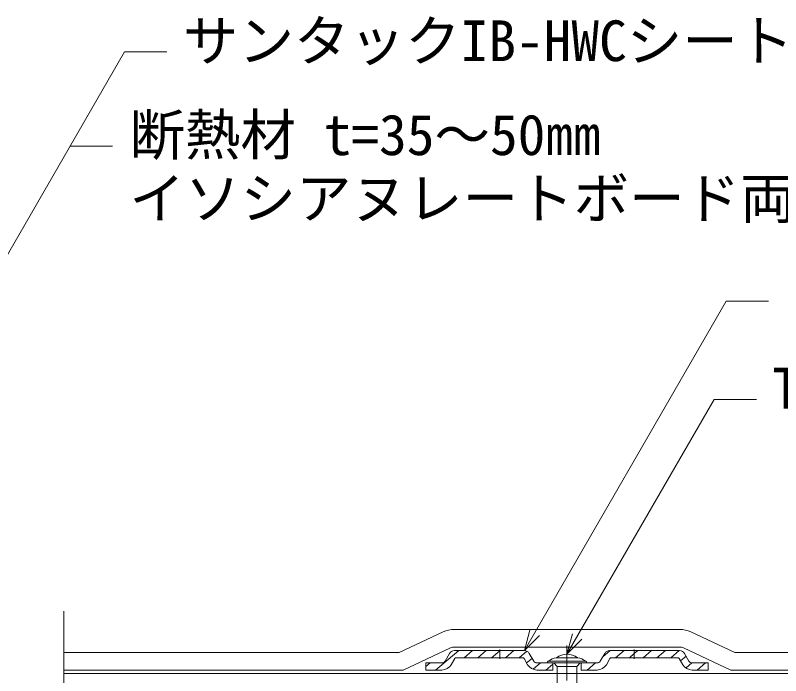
# Model space of a CAD drawing. Units: millimetres, scale not verified. Extents: x -840 to 840, y -594 to 594.
# Drawn here: x 136.8 to 353.8, y -148.1 to 39.2 of the extents above; entities that cross this region are included whole.
import ezdxf
from ezdxf.enums import TextEntityAlignment as Align

# ---------------------------------------------------------------- set-up
doc = ezdxf.new("R2010")
doc.units = ezdxf.units.MM
doc.header["$LTSCALE"] = 2
doc.linetypes.add('CHAIN1', pattern=[8, 5, -1, 1, -1])
for name, color, linetype, lineweight in [('0-1_中心線', 2, 'CHAIN1', 9), ('0-3_断熱材', 4, 'Continuous', 9), ('0-6_タイトル文字', 5, 'Continuous', 9), ('0-C_部材(積層鋼板)', 4, 'Continuous', 9), ('0-D_基準線(IBｼｰﾄ)', 7, 'Continuous', 9), ('0-F_寸法線', 7, 'Continuous', 9), ('1-1_部材(ﾋﾞｽ類)', 7, 'Continuous', 9), ('1-2_破断線', 7, 'Continuous', 9), ('1-3_構築線', 1, 'Continuous', 9)]:
    doc.layers.add(name, color=color, linetype=linetype, lineweight=lineweight)
doc.styles.add('ＭＳ ゴシック', font='')
doc.styles.get('ＭＳ ゴシック').set_extended_font_data('MS Gothic')

msp = doc.modelspace()

# ---------------------------------------------------------------- linework, layer by layer
at = {"layer": '0-1_中心線'}
for p, q in [((274.11, -140.654), (274.11, -143.254)), ((293.185, -139.454), (293.185, -206.954)), ((312.26, -140.654), (312.26, -143.254))]:
    msp.add_line(p, q, dxfattribs=at)
at = {"layer": '0-3_断熱材', "color": 7}
msp.add_line((150.513, -147.454), (621.685, -147.454), dxfattribs=at)
at = {"layer": '0-C_部材(積層鋼板)'}
for p, q in [((255.913, -146.454), (262.51, -140.954)), ((264.015, -142.954), (266.414, -140.954)), ((267.919, -142.954), (270.318, -140.954)), ((275.728, -142.954), (278.127, -140.954)), ((303.302, -142.751), (305.456, -140.954)), ((306.961, -142.954), (309.361, -140.954)), ((314.77, -142.954), (317.169, -140.954)), ((318.674, -142.954), (321.073, -140.954)), ((322.578, -142.954), (324.977, -140.954)), ((279.632, -142.954), (281.806, -141.142)), ((281.741, -144.451), (283.3, -143.151)), ((325.399, -143.858), (326.958, -142.558)), ((253.185, -145.473), (254.407, -144.454)), ((283.58, -146.173), (285.641, -144.454)), ((287.146, -146.454), (289.185, -144.755)), ((297.185, -144.595), (297.354, -144.454)), ((298.859, -146.454), (301.258, -144.454)), ((326.921, -145.844), (328.598, -144.446)), ((330.093, -146.454), (332.492, -144.454))]:
    msp.add_line(p, q, dxfattribs=at)
at = {"layer": '0-C_部材(積層鋼板)', "color": 7}
for p, q in [((281.108, -140.954), (261.263, -140.954)), ((305.263, -140.954), (325.108, -140.954)), ((258.607, -143.954), (259.877, -141.754)), ((280.588, -142.954), (261.782, -142.954)), ((283.764, -143.954), (282.493, -141.754)), ((302.607, -143.954), (303.877, -141.754)), ((305.782, -142.954), (324.588, -142.954)), ((327.764, -143.954), (326.493, -141.754)), ((257.741, -144.454), (253.185, -144.454)), ((253.185, -146.454), (253.185, -144.454)), ((260.339, -144.954), (261.349, -143.204)), ((282.032, -144.954), (281.021, -143.204)), ((289.185, -144.454), (284.63, -144.454)), ((289.185, -144.454), (289.185, -146.454)), ((301.741, -144.454), (297.185, -144.454)), ((297.185, -144.454), (297.185, -146.454)), ((304.339, -144.954), (305.349, -143.204)), ((326.032, -144.954), (325.021, -143.204)), ((328.63, -144.454), (333.185, -144.454)), ((333.185, -146.454), (333.185, -144.454)), ((257.741, -146.454), (253.185, -146.454)), ((289.185, -146.454), (284.63, -146.454)), ((297.185, -146.454), (301.741, -146.454)), ((328.63, -146.454), (333.185, -146.454))]:
    msp.add_line(p, q, dxfattribs=at)
at = {"layer": '0-C_部材(積層鋼板)'}
for points in [[(271.824, -142.954), (274.11, -141.048), (274.223, -140.954)], [(310.866, -142.954), (312.26, -141.792), (313.265, -140.954)]]:
    msp.add_lwpolyline(points, dxfattribs=at)
at = {"layer": '0-C_部材(積層鋼板)', "color": 7}
for centre, radius, start, end in [((261.263, -142.554), 1.6, 90, 150), ((281.108, -142.554), 1.6, 30, 90), ((305.263, -142.554), 1.6, 90, 150), ((325.108, -142.554), 1.6, 30, 90), ((261.782, -143.454), 0.5, 90, 150), ((280.588, -143.454), 0.5, 30, 90), ((305.782, -143.454), 0.5, 90, 150), ((324.588, -143.454), 0.5, 30, 90), ((257.741, -143.454), 1, 270, 330), ((257.741, -143.454), 3, 270, 330), ((284.63, -143.454), 3, 210, 270), ((284.63, -143.454), 1, 210, 270), ((301.741, -143.454), 1, 270, 330), ((301.741, -143.454), 3, 270, 330), ((328.63, -143.454), 3, 210, 270), ((328.63, -143.454), 1, 210, 270)]:
    msp.add_arc(centre, radius, start, end, dxfattribs=at)
at = {"layer": '0-D_基準線(IBｼｰﾄ)'}
for p, q in [((258.049, -135.667), (245.647, -141.454)), ((325.108, -134.954), (261.263, -134.954)), ((328.322, -135.667), (340.723, -141.454)), ((260.163, -140.198), (246.756, -146.454)), ((325.108, -139.954), (261.263, -139.954)), ((326.207, -140.198), (339.614, -146.454)), ((150.513, -141.454), (245.647, -141.454)), ((340.723, -141.454), (621.685, -141.454)), ((150.513, -146.454), (246.756, -146.454)), ((339.614, -146.454), (621.685, -146.454))]:
    msp.add_line(p, q, dxfattribs=at)
for centre, radius, start, end in [((261.263, -142.554), 7.6, 90, 115.01519), ((325.108, -142.554), 7.6, 64.98481, 90), ((261.263, -142.554), 2.6, 90, 115.01519), ((325.108, -142.554), 2.6, 64.98481, 90)]:
    msp.add_arc(centre, radius, start, end, dxfattribs=at)
at = {"layer": '0-F_寸法線'}
for p, q in [((152.385, 2.101), (164.385, 2.101)), ((281.108, -140.954), (338.293, -41.905)), ((338.293, -41.905), (350.293, -41.905)), ((293.185, -141.954), (334.889, -69.72)), ((334.889, -69.72), (346.889, -69.72))]:
    msp.add_line(p, q, dxfattribs=at)
for points in [[(66.041, -147.454), (167.782, 28.769), (179.782, 28.769)], [(285.35, -136.712), (281.108, -140.954), (282.661, -135.159)], [(297.428, -137.712), (293.185, -141.954), (294.738, -136.159)]]:
    msp.add_lwpolyline(points, dxfattribs=at)
at = {"layer": '1-1_部材(ﾋﾞｽ類)'}
for p, q in [((296.182, -142.952), (290.188, -142.952)), ((287.685, -144.134), (287.685, -144.274)), ((298.505, -143.954), (287.865, -143.954)), ((287.865, -144.454), (298.505, -144.454)), ((290.419, -145.454), (289.419, -144.454)), ((295.951, -145.454), (296.951, -144.454)), ((298.685, -144.274), (298.685, -144.134))]:
    msp.add_line(p, q, dxfattribs=at)
msp.add_lwpolyline([(290.419, -158.389), (290.419, -145.454), (295.951, -145.454), (295.951, -158.389)], close=True, dxfattribs=at)
for centre, radius, start, end in [((291.058, -147.876), 5, 100.02088, 128.34671), ((293.185, -146.954), 5, 53.17534, 126.82466), ((295.312, -147.876), 5, 51.65329, 79.97912), ((287.865, -144.134), 0.18, 90, 180), ((287.865, -144.274), 0.18, 180, 270), ((298.505, -144.134), 0.18, 0, 90), ((298.505, -144.274), 0.18, 270, 0)]:
    msp.add_arc(centre, radius, start, end, dxfattribs=at)
at = {"layer": '1-2_破断線'}
msp.add_line((150.513, -196.722), (150.513, -129.788), dxfattribs=at)
at = {"layer": '1-3_構築線'}
msp.add_line((289.185, -144.454), (297.185, -144.454), dxfattribs=at)

# ---------------------------------------------------------------- texts
at = {"layer": '0-6_タイトル文字', "color": 7, "style": 'ＭＳ ゴシック'}
for s, p in [('サンタックIB-HWCシート t=1.5㎜以上', (184.323, 22.71)), ('断熱材 t=35～50㎜', (169.138, -3.931)), ('イソシアヌレートボード両面アルミ面材付き', (169.138, -21.931)), ('TBビスφ7', (351.43, -75.779))]:
    msp.add_text(s, height=11.54, dxfattribs=at).set_placement(p, align=Align.BOTTOM_LEFT)

doc.saveas('drawing.dxf')
